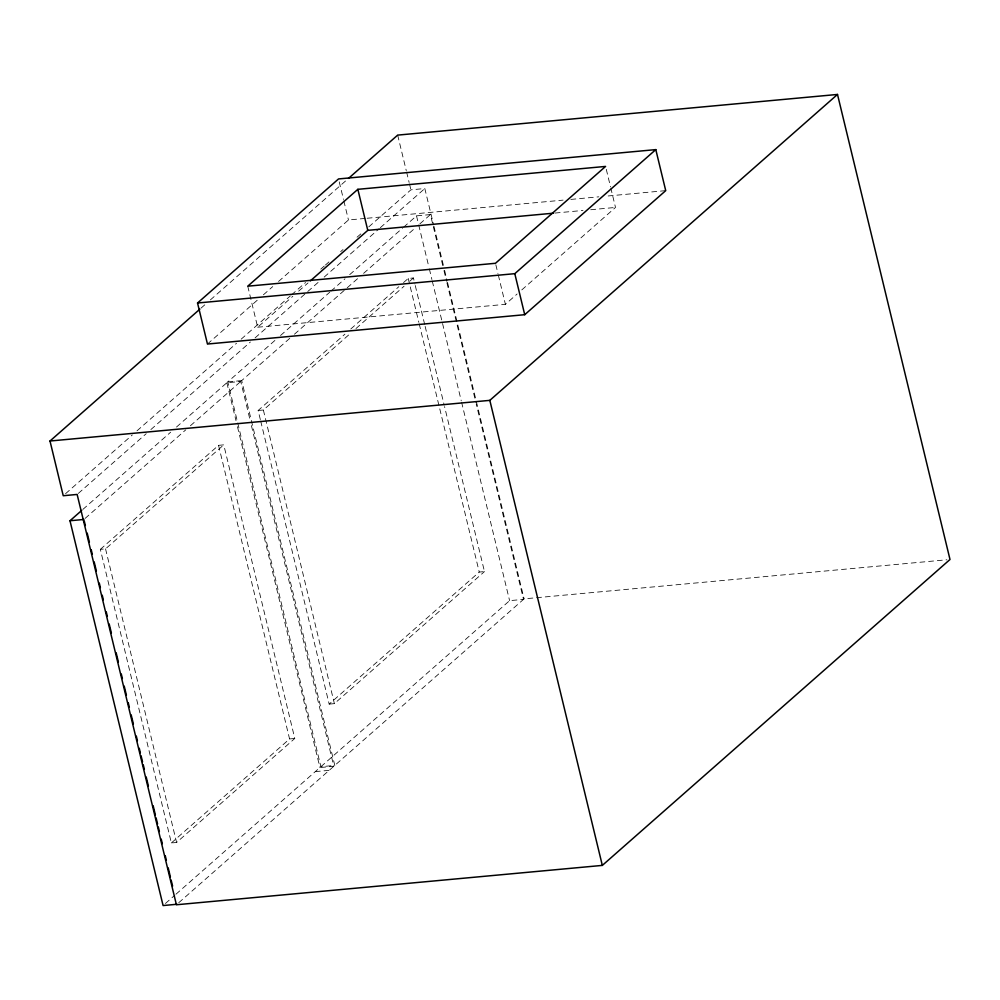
<?xml version="1.0" encoding="UTF-8"?>
<svg xmlns="http://www.w3.org/2000/svg" width="1000" height="1000" viewBox="0 0 1000 1000"><rect width="100%" height="100%" fill="white"/><g stroke="black" fill="none" stroke-linecap="round" stroke-linejoin="round"><path stroke-width="0.75" stroke-dasharray="5 3.75" d="M201.012 308.15L205.688 304.037M210.375 299.913L346.163 180.438M207.463 344.038L258.738 298.925M263.4 294.812L272.712 286.613M278.538 281.488L348.462 219.975L365.562 218.388M65.575 493.675L132.3 434.963M136.988 430.838L236.488 343.288M241.175 339.175L290.338 295.912M291.512 294.887L305.55 282.525M320.775 269.137L324.288 266.038M325.45 265.012L328.963 261.925M340.675 251.625L343.013 249.562M357.062 237.2L361.75 233.088M368.762 226.9L410.913 189.825L424.812 188.538L433.612 224.875M247.75 286.188L257.675 327.225L292.812 296.312M298.675 291.15L308.038 282.913M78.312 493.413L146.213 433.675M150.887 429.55L250.4 342M255.075 337.887L306.588 292.562M307.75 291.537L319.462 281.238M324.15 277.113L379.162 228.713M380.337 227.675L424.812 188.538M82.863 509.425L170.65 432.188M176.5 427.038L226.838 382.75L240.738 381.463L249.9 419.338M289.762 338.338L241.7 380.613L334.8 765.413L320.887 766.7L227.8 381.9L275.85 339.625M280.538 335.5L329.775 292.188M330.938 291.15L345.012 278.775M349.7 274.65L402.438 228.238M403.612 227.213L416.512 215.863L430.412 214.575L432.975 225.188M85.075 518.438L185.725 429.875M190.413 425.75L240.738 381.463M294.45 334.212L346.025 288.837M347.2 287.8L358.913 277.488M363.6 273.363L415.175 227.987M419.862 223.863L430.412 214.575M100.337 549.35L218.55 445.337L223.762 444.862L294.788 738.462L176.588 842.475L171.375 842.962L100.337 549.35L105.55 548.862L223.762 444.862M260.338 419.588L258.137 410.5L344.913 334.162M350.775 329L398.837 286.7M403.537 282.575L408.225 278.45L413.438 277.975L414.9 284.025M258.137 410.5L263.363 410.012L351.3 332.65M355.988 328.525L404.062 286.225M409.925 281.062L413.438 277.975M257.675 327.225L505.4 304.325L517.112 294.012M521.8 289.9L615.5 207.45L610.9 188.4M171.375 842.962L289.575 738.95L294.788 738.462M260.7 421.1L329.175 704.112L479.25 572.062L484.475 571.575L444.562 406.613M329.175 704.112L334.387 703.625L484.475 571.575M165.425 903.487L174.788 895.238M175.963 894.212L319.925 767.55L333.825 766.263L251.363 425.4M320.887 766.7L509.6 600.662L523.5 599.375L476.225 403.95M178.75 902.712L524.087 598.862L534.963 597.863M367.125 218.25L563.075 200.125M570.85 199.412L598.85 196.825M608.175 195.963L665.725 190.637M555.125 213.038L582.987 210.463M590.725 209.737L615.5 207.45M227.8 381.9L241.7 380.613M536.525 597.712L946.888 559.775M315.287 771.625L329.2 770.337M606.287 169.35L610.538 186.938M495.838 264.75L497.962 273.55M498.312 275.012L505.4 304.325M433.975 226.388L444.237 268.788M444.6 270.3L447.163 280.9M447.525 282.413L524.087 598.862M433.35 226.7L443.612 269.113M443.975 270.637L446.538 281.238M446.912 282.75L475.863 402.438M397.675 135.113L406.262 170.6M406.613 172.075L409.125 182.438M409.475 183.912L410.913 189.825M416.512 215.863L418.338 223.438M418.7 224.95L428.963 267.375M429.338 268.888L431.9 279.488M432.262 281.012L461.225 400.688M461.587 402.2L509.6 600.662M415.262 285.538L424.787 324.888M425.15 326.4L444.188 405.1M408.225 278.45L418.837 322.337M419.2 323.85L479.25 572.062M339.237 181.875L343.5 199.45M343.85 200.925L348.462 219.975M263.363 410.012L334.387 703.625M226.838 382.75L236 420.625M237.463 426.688L319.925 767.55M218.55 445.337L289.575 738.95M105.55 548.862L176.588 842.475"/><path stroke-width="1.5" d="M197.537 303L338.537 178.938L655.8 149.613L665.725 190.637L524.725 314.7L207.463 344.038L197.537 303L514.8 273.675L655.8 149.613M348.512 178.375L397.675 135.113L837.5 94.45L950 559.487L602.325 865.4L176.412 904.762L77.138 494.438L63.238 495.725L50 441.012L199.838 309.188M357.85 189.325L247.75 286.188L495.475 263.288L605.575 166.425L357.85 189.325L367.775 230.35L310.387 280.85M176.988 904.262L163.088 905.55L69.987 520.75L81.7 510.45M50 441.012L489.825 400.363L837.5 94.45M367.775 230.35L553.575 213.175M69.987 520.75L83.9 519.462M514.8 273.675L524.725 314.7M489.825 400.363L602.325 865.4M84.262 520.975L85.363 525.525M87.2 533.1L89.4 542.188M91.225 549.763L92.325 554.312M94.162 561.888L96.363 570.975M99.288 583.088L100.388 587.638M102.225 595.212L103.325 599.763M106.25 611.875L107.35 616.425M109.188 624L111.388 633.088M116.15 652.775L118.35 661.862M121.287 673.988L122.387 678.538M124.213 686.112L126.412 695.2M128.25 702.775L129.35 707.312M131.175 714.887L133.375 723.975M136.312 736.1L137.413 740.65M139.238 748.225L140.338 752.763M141.075 755.8L142.537 761.85M143.275 764.887L144.375 769.425M146.2 777L148.4 786.087M153.162 805.788L155.363 814.875M156.1 817.913L157.562 823.962M158.3 827L159.4 831.538M161.225 839.112L162.325 843.662M165.263 855.775L166.363 860.325M168.2 867.9L170.387 876.988M171.125 880.025L172.587 886.075"/></g></svg>
